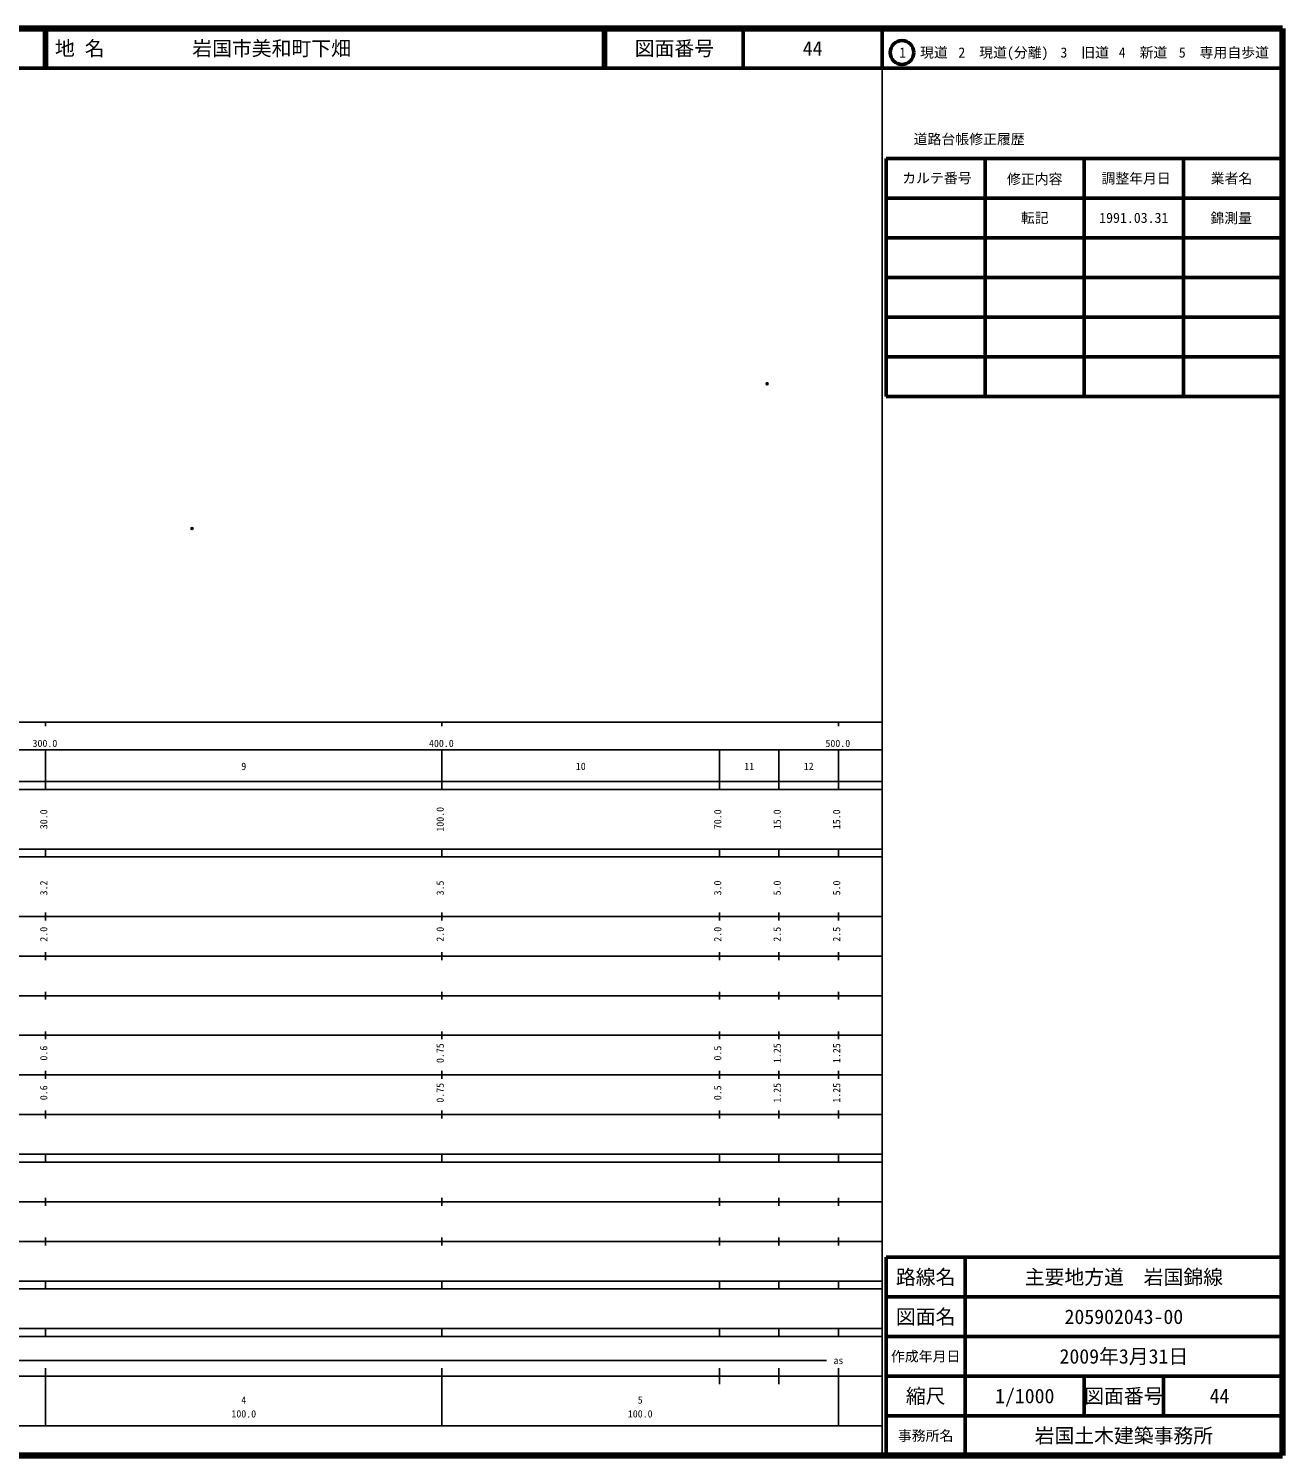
# Model space of a CAD drawing. Units: millimetres on the paper. Extents: x 40 to 680, y 20 to 380.
# Drawn here: x 363.7 to 680, y 20 to 380 of the extents above; entities that cross this region are included whole.
import ezdxf
from ezdxf.enums import TextEntityAlignment as Align

# ---------------------------------------------------------------- set-up
doc = ezdxf.new("R2010")
doc.units = ezdxf.units.MM
doc.header["$PDMODE"] = 32
doc.header["$PDSIZE"] = 0.5
doc.layers.add('M-OTRS', color=6, linetype='Continuous')
doc.layers.add('M-TTL-TXT', color=7, linetype='Continuous')
for name, color, linetype, lineweight in [('M-TTL', 2, 'Continuous', 140), ('M-TTL-BAND', 7, 'Continuous', 25), ('M-TTL-FRAM', 2, 'Continuous', 50), ('M-TTL-LINE', 7, 'Continuous', 50)]:
    doc.layers.add(name, color=color, linetype=linetype, lineweight=lineweight)
doc.styles.add('ＭＳ ゴシック', font='')
doc.styles.get('ＭＳ ゴシック').set_extended_font_data('MS Gothic')

msp = doc.modelspace()

# ---------------------------------------------------------------- linework, layer by layer
at = {"layer": 'M-OTRS'}
for p in [(550.002, 290.399), (404.948, 253.859)]:
    msp.add_point(p, dxfattribs=at)
at = {"layer": 'M-TTL'}
for p, q in [((680, 380), (40, 380)), ((680, 20), (680, 380)), ((40, 20), (680, 20))]:
    msp.add_line(p, q, dxfattribs=at)
at = {"layer": 'M-TTL-BAND'}
for p, q in [((579, 20), (579, 370)), ((40, 205), (579, 205)), ((368, 205), (368, 204)), ((468, 205), (468, 204)), ((568, 205), (568, 204)), ((68, 198), (579, 198)), ((368, 188), (368, 198)), ((468, 188), (468, 198)), ((538, 188), (538, 198)), ((553, 188), (553, 198)), ((568, 188), (568, 198)), ((40, 190), (579, 190)), ((40, 188), (579, 188)), ((40, 173), (579, 173)), ((368, 171), (368, 173)), ((468, 171), (468, 173)), ((538, 171), (538, 173)), ((553, 171), (553, 173)), ((568, 171), (568, 173)), ((40, 171), (579, 171)), ((40, 156), (579, 156)), ((368, 155), (368, 157)), ((468, 155), (468, 157)), ((538, 155), (538, 157)), ((553, 155), (553, 157)), ((568, 155), (568, 157)), ((46, 146), (579, 146)), ((368, 145), (368, 147)), ((468, 145), (468, 147)), ((538, 145), (538, 147)), ((553, 145), (553, 147)), ((568, 145), (568, 147)), ((368, 135), (368, 137)), ((468, 135), (468, 137)), ((538, 135), (538, 137)), ((553, 135), (553, 137)), ((568, 135), (568, 137)), ((52, 136), (579, 136)), ((46, 126), (579, 126)), ((368, 125), (368, 127)), ((468, 125), (468, 127)), ((538, 125), (538, 127)), ((553, 125), (553, 127)), ((568, 125), (568, 127)), ((52, 116), (579, 116)), ((368, 115), (368, 117)), ((468, 115), (468, 117)), ((538, 115), (538, 117)), ((553, 115), (553, 117)), ((568, 115), (568, 117)), ((46, 106), (579, 106)), ((368, 105), (368, 107)), ((468, 105), (468, 107)), ((538, 105), (538, 107)), ((553, 105), (553, 107)), ((568, 105), (568, 107)), ((40, 96), (579, 96)), ((40, 94), (579, 94)), ((368, 94), (368, 96)), ((468, 94), (468, 96)), ((538, 94), (538, 96)), ((553, 94), (553, 96)), ((568, 94), (568, 96)), ((49, 84), (579, 84)), ((368, 83), (368, 85)), ((468, 83), (468, 85)), ((538, 83), (538, 85)), ((553, 83), (553, 85)), ((568, 83), (568, 85)), ((40, 74), (579, 74)), ((368, 73), (368, 75)), ((468, 73), (468, 75)), ((538, 73), (538, 75)), ((553, 73), (553, 75)), ((568, 73), (568, 75)), ((40, 64), (579, 64)), ((40, 62), (579, 62)), ((368, 62), (368, 64)), ((468, 62), (468, 64)), ((538, 62), (538, 64)), ((553, 62), (553, 64)), ((568, 62), (568, 64)), ((40, 52), (579, 52)), ((368, 50), (368, 52)), ((468, 50), (468, 52)), ((538, 50), (538, 52)), ((553, 50), (553, 52)), ((568, 50), (568, 52)), ((40, 50), (579, 50)), ((71, 44), (565, 44)), ((40, 40), (579, 40)), ((368, 27.5), (368, 42)), ((468, 27.5), (468, 42)), ((538, 38), (538, 42)), ((553, 38), (553, 42)), ((568, 27.5), (568, 42)), ((68, 27.5), (579, 27.5))]:
    msp.add_line(p, q, dxfattribs=at)
at = {"layer": 'M-TTL-FRAM'}
for p, q in [((580, 347.197), (580, 287.197)), ((580, 347.197), (680, 347.197)), ((580, 287.197), (680, 287.197)), ((680, 70), (580, 70)), ((580, 70), (580, 20))]:
    msp.add_line(p, q, dxfattribs=at)
at = {"layer": 'M-TTL-LINE'}
for p, q in [((367.75, 380), (367.75, 370)), ((368.25, 380), (368.25, 370)), ((508.747, 380), (508.747, 370)), ((509.247, 380), (509.247, 370)), ((543.997, 380), (543.997, 370)), ((579, 380), (579, 370)), ((40, 370), (680, 370)), ((605, 347.197), (605, 287.197)), ((630, 347.197), (630, 287.197)), ((655, 347.197), (655, 287.197)), ((580, 337.197), (680, 337.197)), ((580, 327.197), (680, 327.197)), ((580, 317.197), (680, 317.197)), ((580, 307.197), (680, 307.197)), ((580, 297.197), (680, 297.197)), ((600, 70), (600, 20)), ((680, 60), (580, 60)), ((680, 50), (580, 50)), ((680, 40), (580, 40)), ((630, 40), (630, 30)), ((650, 40), (650, 30)), ((680, 30), (580, 30))]:
    msp.add_line(p, q, dxfattribs=at)
msp.add_circle((584.031, 373.958), 3, dxfattribs=at)

# ---------------------------------------------------------------- texts
at = {"layer": 'M-TTL-BAND', "style": 'ＭＳ ゴシック'}
for s, p in [('300.0', (367.844, 198.195)), ('400.0', (467.844, 198.195)), ('500.0', (567.844, 198.195)), ('9', (418, 192.405)), ('10', (503, 192.405)), ('11', (545.5, 192.405)), ('12', (560.5, 192.405)), ('as', (568, 42.5)), ('4', (418, 32.523)), ('5', (518, 32.523)), ('100.0', (418, 29.033)), ('100.0', (518, 29.033))]:
    msp.add_text(s, height=1.833, dxfattribs=at).set_placement(p, align=Align.BOTTOM_CENTER)
for s, p in [('30.0', (369, 180.5)), ('100.0', (469, 180.5)), ('70.0', (539, 180.5)), ('15.0', (554, 180.5)), ('15.0', (569, 180.5)), ('3.2', (369, 163.174)), ('3.5', (469, 163.174)), ('3.0', (539, 163.174)), ('5.0', (554, 163.174)), ('5.0', (569, 163.174)), ('2.0', (369, 151.5)), ('2.0', (469, 151.5)), ('2.0', (539, 151.5)), ('2.5', (554, 151.5)), ('2.5', (569, 151.5)), ('0.6', (369, 121.5)), ('0.75', (469, 121.5)), ('0.5', (539, 121.5)), ('1.25', (554, 121.5)), ('1.25', (569, 121.5)), ('0.6', (369, 111.5)), ('0.75', (469, 111.5)), ('0.5', (539, 111.5)), ('1.25', (554, 111.5)), ('1.25', (569, 111.5))]:
    msp.add_text(s, height=1.833, rotation=90, dxfattribs=at).set_placement(p, align=Align.BOTTOM_CENTER)
at = {"layer": 'M-TTL-TXT', "style": 'ＭＳ ゴシック'}
for s, p in [('地 名', (370.38, 375)), ('岩国市美和町下畑', (405.024, 375))]:
    msp.add_text(s, height=3.666, dxfattribs=at).set_placement(p, align=Align.MIDDLE_LEFT)
for s, height, p in [('図面番号', 3.666, (526.622, 375)), ('44', 3.666, (561.497, 375)), ('1\u3000現道', 2.566, (589.448, 373.958)), ('2\u3000現道(分離)', 2.566, (609.619, 373.958)), ('3\u3000旧道', 2.566, (630.121, 373.958)), ('4\u3000新道', 2.566, (644.824, 373.958)), ('5\u3000専用自歩道', 2.566, (665.228, 373.958)), ('道路台帳修正履歴', 2.566, (600.968, 352.113)), ('カルテ番号', 2.566, (592.839, 342.277)), ('修正内容', 2.566, (617.509, 342.023)), ('調整年月日', 2.566, (643.089, 342.197)), ('業者名', 2.566, (667.134, 342.197)), ('転記', 2.566, (617.5, 332.245)), ('1991.03.31', 2.566, (642.5, 332.245)), ('錦測量', 2.566, (667.077, 332.189)), ('路線名', 3.666, (590, 65)), ('路線名', 3.666, (590, 65)), ('主要地方道\u3000岩国錦線', 3.666, (640, 65)), ('図面名', 3.666, (590, 55)), ('図面名', 3.666, (590, 55)), ('205902043-00', 3.666, (640, 55)), ('2009年3月31日', 3.666, (640, 45)), ('作成年月日', 2.566, (590, 45)), ('作成年月日', 2.566, (590, 45)), ('縮尺', 3.666, (590, 35)), ('縮尺', 3.666, (590, 35)), ('1/1000', 3.666, (615, 35)), ('図面番号', 3.666, (640, 35)), ('図面番号', 3.666, (640, 35)), ('44', 3.666, (664.125, 35)), ('事務所名', 2.566, (590, 25)), ('事務所名', 2.566, (590, 25)), ('岩国土木建築事務所', 3.666, (640, 25))]:
    msp.add_text(s, height=height, dxfattribs=at).set_placement(p, align=Align.MIDDLE_CENTER)

doc.saveas('drawing.dxf')
